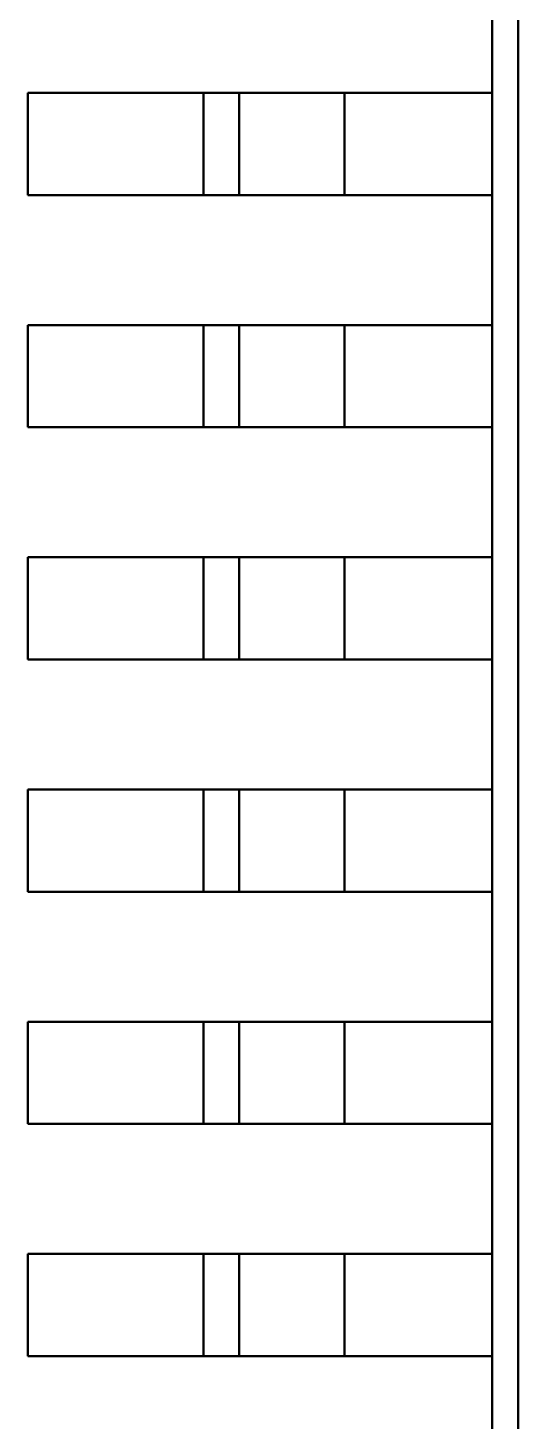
# Model space of a CAD drawing. Header units: millimetres. Extents: x 0 to 866, y 0 to 297.
# Drawn here: x 116.5 to 118.61, y 195.34 to 201.34 of the extents above; entities that cross this region are included whole.
import ezdxf

# ---------------------------------------------------------------- set-up
doc = ezdxf.new("R2010")
doc.units = ezdxf.units.MM
doc.layers.add('OSN50', color=3, linetype='Continuous', lineweight=50)

msp = doc.modelspace()

# ---------------------------------------------------------------- linework, layer by layer
at = {"layer": 'OSN50', "color": 3}
for p, q in [((118.4965, 210.8943), (118.4965, 191.7883)), ((118.4965, 210.8943), (118.4965, 191.7883)), ((118.6085, 210.7823), (118.6085, 191.8983)), ((118.6085, 210.7823), (118.6085, 191.8983)), ((118.4965, 201.6243), (118.4965, 201.0643)), ((118.4965, 201.6243), (118.4965, 201.0643)), ((117.2525, 201.0643), (116.4965, 201.0643)), ((116.4965, 201.0643), (116.4965, 200.6243)), ((116.4965, 201.0643), (116.4965, 200.6243)), ((116.4965, 201.0643), (117.2525, 201.0643)), ((117.2525, 201.0643), (116.4965, 201.0643)), ((116.4965, 201.0643), (116.4965, 200.6243)), ((116.4965, 201.0643), (116.4965, 200.6243)), ((116.4965, 201.0643), (117.2525, 201.0643)), ((117.2865, 201.0643), (117.2525, 201.0643)), ((117.2525, 201.0643), (117.2865, 201.0643)), ((117.2525, 201.0643), (117.2525, 200.6243)), ((117.2865, 201.0643), (117.2525, 201.0643)), ((117.2525, 201.0643), (117.2865, 201.0643)), ((117.2525, 201.0643), (117.2525, 200.6243)), ((117.4025, 201.0643), (117.2865, 201.0643)), ((117.3205, 201.0643), (117.2865, 201.0643)), ((117.4025, 201.0643), (117.2865, 201.0643)), ((117.3205, 201.0643), (117.2865, 201.0643)), ((117.3485, 201.0643), (117.3205, 201.0643)), ((117.3485, 201.0643), (117.3205, 201.0643)), ((117.3725, 201.0643), (117.3485, 201.0643)), ((117.3725, 201.0643), (117.3485, 201.0643)), ((117.3905, 201.0643), (117.3725, 201.0643)), ((117.3905, 201.0643), (117.3725, 201.0643)), ((117.4025, 201.0643), (117.3905, 201.0643)), ((117.4025, 201.0643), (117.3905, 201.0643)), ((117.4065, 201.0643), (117.4025, 201.0643)), ((117.4025, 201.0643), (117.4065, 201.0643)), ((117.4065, 201.0643), (117.4025, 201.0643)), ((117.4025, 201.0643), (117.4065, 201.0643)), ((117.4525, 201.0643), (117.4065, 201.0643)), ((117.4065, 201.0643), (117.4065, 200.6243)), ((117.4185, 201.0643), (117.4065, 201.0643)), ((117.4525, 201.0643), (117.4065, 201.0643)), ((117.4065, 201.0643), (117.4065, 200.6243)), ((117.4185, 201.0643), (117.4065, 201.0643)), ((117.4525, 201.0643), (117.4185, 201.0643)), ((117.4525, 201.0643), (117.4185, 201.0643)), ((117.5065, 201.0643), (117.4525, 201.0643)), ((117.4525, 201.0643), (117.5065, 201.0643)), ((117.5065, 201.0643), (117.4525, 201.0643)), ((117.4525, 201.0643), (117.5065, 201.0643)), ((117.6645, 201.0643), (117.5065, 201.0643)), ((117.5785, 201.0643), (117.5065, 201.0643)), ((117.6645, 201.0643), (117.5065, 201.0643)), ((117.5785, 201.0643), (117.5065, 201.0643)), ((117.6645, 201.0643), (117.5785, 201.0643)), ((117.6645, 201.0643), (117.5785, 201.0643)), ((117.7605, 201.0643), (117.6645, 201.0643)), ((117.6645, 201.0643), (117.7605, 201.0643)), ((117.7605, 201.0643), (117.6645, 201.0643)), ((117.6645, 201.0643), (117.7605, 201.0643)), ((117.8605, 201.0643), (117.7605, 201.0643)), ((117.8605, 201.0643), (117.7605, 201.0643)), ((117.8605, 201.0643), (117.7605, 201.0643)), ((117.8605, 201.0643), (117.7605, 201.0643)), ((118.4965, 201.0643), (117.8605, 201.0643)), ((117.8605, 201.0643), (118.4965, 201.0643)), ((117.8605, 201.0643), (117.8605, 200.6243)), ((118.4965, 201.0643), (117.8605, 201.0643)), ((117.8605, 201.0643), (118.4965, 201.0643)), ((117.8605, 201.0643), (117.8605, 200.6243)), ((118.4965, 201.0643), (118.4965, 200.6243)), ((118.4965, 201.0643), (118.4965, 200.6243)), ((116.4965, 200.6243), (117.2525, 200.6243)), ((116.4965, 200.6243), (117.2525, 200.6243)), ((116.4965, 200.6243), (117.2525, 200.6243)), ((116.4965, 200.6243), (117.2525, 200.6243)), ((117.2525, 200.6243), (117.3485, 200.6243)), ((117.2865, 200.6243), (117.2525, 200.6243)), ((117.2525, 200.6243), (117.3485, 200.6243)), ((117.2865, 200.6243), (117.2525, 200.6243)), ((117.3205, 200.6243), (117.2865, 200.6243)), ((117.3205, 200.6243), (117.2865, 200.6243)), ((117.3485, 200.6243), (117.3205, 200.6243)), ((117.3485, 200.6243), (117.3205, 200.6243)), ((117.3485, 200.6243), (117.3725, 200.6243)), ((117.3485, 200.6243), (117.3725, 200.6243)), ((117.3485, 200.6243), (117.3725, 200.6243)), ((117.3485, 200.6243), (117.3725, 200.6243)), ((117.3725, 200.6243), (117.4065, 200.6243)), ((117.3905, 200.6243), (117.3725, 200.6243)), ((117.3725, 200.6243), (117.4065, 200.6243)), ((117.3905, 200.6243), (117.3725, 200.6243)), ((117.4025, 200.6243), (117.3905, 200.6243)), ((117.4025, 200.6243), (117.3905, 200.6243)), ((117.4065, 200.6243), (117.4025, 200.6243)), ((117.4065, 200.6243), (117.4025, 200.6243)), ((117.4065, 200.6243), (117.5065, 200.6243)), ((117.4185, 200.6243), (117.4065, 200.6243)), ((117.4065, 200.6243), (117.5065, 200.6243)), ((117.4185, 200.6243), (117.4065, 200.6243)), ((117.4525, 200.6243), (117.4185, 200.6243)), ((117.4525, 200.6243), (117.4185, 200.6243)), ((117.5065, 200.6243), (117.4525, 200.6243)), ((117.5065, 200.6243), (117.4525, 200.6243)), ((117.5065, 200.6243), (117.5785, 200.6243)), ((117.5065, 200.6243), (117.5785, 200.6243)), ((117.5065, 200.6243), (117.5785, 200.6243)), ((117.5065, 200.6243), (117.5785, 200.6243)), ((117.5785, 200.6243), (117.7605, 200.6243)), ((117.6645, 200.6243), (117.5785, 200.6243)), ((117.5785, 200.6243), (117.7605, 200.6243)), ((117.6645, 200.6243), (117.5785, 200.6243)), ((117.7605, 200.6243), (117.6645, 200.6243)), ((117.7605, 200.6243), (117.6645, 200.6243)), ((117.7605, 200.6243), (117.8605, 200.6243)), ((117.7605, 200.6243), (117.8605, 200.6243)), ((117.7605, 200.6243), (117.8605, 200.6243)), ((117.7605, 200.6243), (117.8605, 200.6243)), ((117.8605, 200.6243), (118.4965, 200.6243)), ((117.8605, 200.6243), (118.4965, 200.6243)), ((117.8605, 200.6243), (118.4965, 200.6243)), ((117.8605, 200.6243), (118.4965, 200.6243)), ((118.4965, 200.6243), (118.4965, 200.0643)), ((118.4965, 200.6243), (118.4965, 200.0643)), ((117.2525, 200.0643), (116.4965, 200.0643)), ((116.4965, 200.0643), (116.4965, 199.6243)), ((116.4965, 200.0643), (116.4965, 199.6243)), ((116.4965, 200.0643), (117.2525, 200.0643)), ((117.2525, 200.0643), (116.4965, 200.0643)), ((116.4965, 200.0643), (116.4965, 199.6243)), ((116.4965, 200.0643), (116.4965, 199.6243)), ((116.4965, 200.0643), (117.2525, 200.0643)), ((117.4065, 200.0643), (117.2525, 200.0643)), ((117.2865, 200.0643), (117.2525, 200.0643)), ((117.2525, 200.0643), (117.2525, 199.6243)), ((117.4065, 200.0643), (117.2525, 200.0643)), ((117.2865, 200.0643), (117.2525, 200.0643)), ((117.2525, 200.0643), (117.2525, 199.6243)), ((117.3205, 200.0643), (117.2865, 200.0643)), ((117.3205, 200.0643), (117.2865, 200.0643)), ((117.3485, 200.0643), (117.3205, 200.0643)), ((117.3485, 200.0643), (117.3205, 200.0643)), ((117.3725, 200.0643), (117.3485, 200.0643)), ((117.3725, 200.0643), (117.3485, 200.0643)), ((117.3905, 200.0643), (117.3725, 200.0643)), ((117.3905, 200.0643), (117.3725, 200.0643)), ((117.4025, 200.0643), (117.3905, 200.0643)), ((117.4025, 200.0643), (117.3905, 200.0643)), ((117.4065, 200.0643), (117.4025, 200.0643)), ((117.4065, 200.0643), (117.4025, 200.0643)), ((117.4185, 200.0643), (117.4065, 200.0643)), ((117.4065, 200.0643), (117.4065, 199.6243)), ((117.4065, 200.0643), (117.4185, 200.0643)), ((117.4185, 200.0643), (117.4065, 200.0643)), ((117.4065, 200.0643), (117.4065, 199.6243)), ((117.4065, 200.0643), (117.4185, 200.0643)), ((117.6645, 200.0643), (117.4185, 200.0643)), ((117.4525, 200.0643), (117.4185, 200.0643)), ((117.6645, 200.0643), (117.4185, 200.0643)), ((117.4525, 200.0643), (117.4185, 200.0643)), ((117.5065, 200.0643), (117.4525, 200.0643)), ((117.5065, 200.0643), (117.4525, 200.0643)), ((117.5785, 200.0643), (117.5065, 200.0643)), ((117.5785, 200.0643), (117.5065, 200.0643)), ((117.6645, 200.0643), (117.5785, 200.0643)), ((117.6645, 200.0643), (117.5785, 200.0643)), ((117.7605, 200.0643), (117.6645, 200.0643)), ((117.6645, 200.0643), (117.7605, 200.0643)), ((117.7605, 200.0643), (117.6645, 200.0643)), ((117.6645, 200.0643), (117.7605, 200.0643)), ((117.8605, 200.0643), (117.7605, 200.0643)), ((117.8605, 200.0643), (117.7605, 200.0643)), ((117.8605, 200.0643), (117.7605, 200.0643)), ((117.8605, 200.0643), (117.7605, 200.0643)), ((118.4965, 200.0643), (117.8605, 200.0643)), ((117.8605, 200.0643), (118.4965, 200.0643)), ((117.8605, 200.0643), (117.8605, 199.6243)), ((118.4965, 200.0643), (117.8605, 200.0643)), ((117.8605, 200.0643), (118.4965, 200.0643)), ((117.8605, 200.0643), (117.8605, 199.6243)), ((118.4965, 200.0643), (118.4965, 199.6243)), ((118.4965, 200.0643), (118.4965, 199.6243)), ((116.4965, 199.6243), (117.2525, 199.6243)), ((116.4965, 199.6243), (117.2525, 199.6243)), ((116.4965, 199.6243), (117.2525, 199.6243)), ((116.4965, 199.6243), (117.2525, 199.6243)), ((117.2525, 199.6243), (117.4065, 199.6243)), ((117.2865, 199.6243), (117.2525, 199.6243)), ((117.2525, 199.6243), (117.4065, 199.6243)), ((117.2865, 199.6243), (117.2525, 199.6243)), ((117.3205, 199.6243), (117.2865, 199.6243)), ((117.3205, 199.6243), (117.2865, 199.6243)), ((117.3485, 199.6243), (117.3205, 199.6243)), ((117.3485, 199.6243), (117.3205, 199.6243)), ((117.3725, 199.6243), (117.3485, 199.6243)), ((117.3725, 199.6243), (117.3485, 199.6243)), ((117.3905, 199.6243), (117.3725, 199.6243)), ((117.3905, 199.6243), (117.3725, 199.6243)), ((117.4025, 199.6243), (117.3905, 199.6243)), ((117.4025, 199.6243), (117.3905, 199.6243)), ((117.4065, 199.6243), (117.4025, 199.6243)), ((117.4065, 199.6243), (117.4025, 199.6243)), ((117.4065, 199.6243), (117.5065, 199.6243)), ((117.4185, 199.6243), (117.4065, 199.6243)), ((117.4065, 199.6243), (117.5065, 199.6243)), ((117.4185, 199.6243), (117.4065, 199.6243)), ((117.4525, 199.6243), (117.4185, 199.6243)), ((117.4525, 199.6243), (117.4185, 199.6243)), ((117.5065, 199.6243), (117.4525, 199.6243)), ((117.5065, 199.6243), (117.4525, 199.6243)), ((117.5065, 199.6243), (117.5785, 199.6243)), ((117.5065, 199.6243), (117.5785, 199.6243)), ((117.5065, 199.6243), (117.5785, 199.6243)), ((117.5065, 199.6243), (117.5785, 199.6243)), ((117.5785, 199.6243), (117.7605, 199.6243)), ((117.6645, 199.6243), (117.5785, 199.6243)), ((117.5785, 199.6243), (117.7605, 199.6243)), ((117.6645, 199.6243), (117.5785, 199.6243)), ((117.7605, 199.6243), (117.6645, 199.6243)), ((117.7605, 199.6243), (117.6645, 199.6243)), ((117.7605, 199.6243), (117.8605, 199.6243)), ((117.7605, 199.6243), (117.8605, 199.6243)), ((117.7605, 199.6243), (117.8605, 199.6243)), ((117.7605, 199.6243), (117.8605, 199.6243)), ((117.8605, 199.6243), (118.4965, 199.6243)), ((117.8605, 199.6243), (118.4965, 199.6243)), ((117.8605, 199.6243), (118.4965, 199.6243)), ((117.8605, 199.6243), (118.4965, 199.6243)), ((118.4965, 199.6243), (118.4965, 199.0643)), ((118.4965, 199.6243), (118.4965, 199.0643)), ((117.2525, 199.0643), (116.4965, 199.0643)), ((116.4965, 199.0643), (116.4965, 198.6243)), ((116.4965, 199.0643), (116.4965, 198.6243)), ((117.2525, 199.0643), (116.4965, 199.0643)), ((117.2525, 199.0643), (116.4965, 199.0643)), ((116.4965, 199.0643), (116.4965, 198.6243)), ((116.4965, 199.0643), (116.4965, 198.6243)), ((117.2525, 199.0643), (116.4965, 199.0643)), ((117.2865, 199.0643), (117.2525, 199.0643)), ((117.2525, 199.0643), (117.2865, 199.0643)), ((117.2525, 199.0643), (117.2525, 198.6243)), ((117.2865, 199.0643), (117.2525, 199.0643)), ((117.2525, 199.0643), (117.2865, 199.0643)), ((117.2525, 199.0643), (117.2525, 198.6243)), ((117.3725, 199.0643), (117.2865, 199.0643)), ((117.3205, 199.0643), (117.2865, 199.0643)), ((117.3725, 199.0643), (117.2865, 199.0643)), ((117.3205, 199.0643), (117.2865, 199.0643)), ((117.3485, 199.0643), (117.3205, 199.0643)), ((117.3485, 199.0643), (117.3205, 199.0643)), ((117.3725, 199.0643), (117.3485, 199.0643)), ((117.3725, 199.0643), (117.3485, 199.0643)), ((117.3905, 199.0643), (117.3725, 199.0643)), ((117.3725, 199.0643), (117.3905, 199.0643)), ((117.3905, 199.0643), (117.3725, 199.0643)), ((117.3725, 199.0643), (117.3905, 199.0643)), ((117.4065, 199.0643), (117.3905, 199.0643)), ((117.4025, 199.0643), (117.3905, 199.0643)), ((117.4065, 199.0643), (117.3905, 199.0643)), ((117.4025, 199.0643), (117.3905, 199.0643)), ((117.4065, 199.0643), (117.4025, 199.0643)), ((117.4065, 199.0643), (117.4025, 199.0643)), ((117.4185, 199.0643), (117.4065, 199.0643)), ((117.4065, 199.0643), (117.4065, 198.6243)), ((117.4065, 199.0643), (117.4185, 199.0643)), ((117.4185, 199.0643), (117.4065, 199.0643)), ((117.4065, 199.0643), (117.4065, 198.6243)), ((117.4065, 199.0643), (117.4185, 199.0643)), ((117.6645, 199.0643), (117.4185, 199.0643)), ((117.4525, 199.0643), (117.4185, 199.0643)), ((117.6645, 199.0643), (117.4185, 199.0643)), ((117.4525, 199.0643), (117.4185, 199.0643)), ((117.5065, 199.0643), (117.4525, 199.0643)), ((117.5065, 199.0643), (117.4525, 199.0643)), ((117.5785, 199.0643), (117.5065, 199.0643)), ((117.5785, 199.0643), (117.5065, 199.0643)), ((117.6645, 199.0643), (117.5785, 199.0643)), ((117.6645, 199.0643), (117.5785, 199.0643)), ((117.7605, 199.0643), (117.6645, 199.0643)), ((117.6645, 199.0643), (117.7605, 199.0643)), ((117.7605, 199.0643), (117.6645, 199.0643)), ((117.6645, 199.0643), (117.7605, 199.0643)), ((117.8605, 199.0643), (117.7605, 199.0643)), ((117.8605, 199.0643), (117.7605, 199.0643)), ((117.8605, 199.0643), (117.7605, 199.0643)), ((117.8605, 199.0643), (117.7605, 199.0643)), ((118.4965, 199.0643), (117.8605, 199.0643)), ((117.8605, 199.0643), (118.4965, 199.0643)), ((117.8605, 199.0643), (117.8605, 198.6243)), ((118.4965, 199.0643), (117.8605, 199.0643)), ((117.8605, 199.0643), (118.4965, 199.0643)), ((117.8605, 199.0643), (117.8605, 198.6243)), ((118.4965, 199.0643), (118.4965, 198.6243)), ((118.4965, 199.0643), (118.4965, 198.6243)), ((116.4965, 198.6243), (117.2525, 198.6243)), ((116.4965, 198.6243), (117.2525, 198.6243)), ((116.4965, 198.6243), (117.2525, 198.6243)), ((116.4965, 198.6243), (117.2525, 198.6243)), ((117.2525, 198.6243), (117.2865, 198.6243)), ((117.2525, 198.6243), (117.2865, 198.6243)), ((117.2525, 198.6243), (117.2865, 198.6243)), ((117.2525, 198.6243), (117.2865, 198.6243)), ((117.2865, 198.6243), (117.4065, 198.6243)), ((117.3205, 198.6243), (117.2865, 198.6243)), ((117.2865, 198.6243), (117.4065, 198.6243)), ((117.3205, 198.6243), (117.2865, 198.6243)), ((117.3485, 198.6243), (117.3205, 198.6243)), ((117.3485, 198.6243), (117.3205, 198.6243)), ((117.3725, 198.6243), (117.3485, 198.6243)), ((117.3725, 198.6243), (117.3485, 198.6243)), ((117.3905, 198.6243), (117.3725, 198.6243)), ((117.3905, 198.6243), (117.3725, 198.6243)), ((117.4025, 198.6243), (117.3905, 198.6243)), ((117.4025, 198.6243), (117.3905, 198.6243)), ((117.4065, 198.6243), (117.4025, 198.6243)), ((117.4065, 198.6243), (117.4025, 198.6243)), ((117.4065, 198.6243), (117.4185, 198.6243)), ((117.4065, 198.6243), (117.4185, 198.6243)), ((117.4065, 198.6243), (117.4185, 198.6243)), ((117.4065, 198.6243), (117.4185, 198.6243)), ((117.4185, 198.6243), (117.5065, 198.6243)), ((117.4525, 198.6243), (117.4185, 198.6243)), ((117.4185, 198.6243), (117.5065, 198.6243)), ((117.4525, 198.6243), (117.4185, 198.6243)), ((117.5065, 198.6243), (117.4525, 198.6243)), ((117.5065, 198.6243), (117.4525, 198.6243)), ((117.5065, 198.6243), (117.5785, 198.6243)), ((117.5065, 198.6243), (117.5785, 198.6243)), ((117.5065, 198.6243), (117.5785, 198.6243)), ((117.5065, 198.6243), (117.5785, 198.6243)), ((117.5785, 198.6243), (117.7605, 198.6243)), ((117.6645, 198.6243), (117.5785, 198.6243)), ((117.5785, 198.6243), (117.7605, 198.6243)), ((117.6645, 198.6243), (117.5785, 198.6243)), ((117.7605, 198.6243), (117.6645, 198.6243)), ((117.7605, 198.6243), (117.6645, 198.6243)), ((117.7605, 198.6243), (117.8605, 198.6243)), ((117.7605, 198.6243), (117.8605, 198.6243)), ((117.7605, 198.6243), (117.8605, 198.6243)), ((117.7605, 198.6243), (117.8605, 198.6243)), ((117.8605, 198.6243), (118.4965, 198.6243)), ((118.4965, 198.6243), (117.8605, 198.6243)), ((117.8605, 198.6243), (118.4965, 198.6243)), ((118.4965, 198.6243), (117.8605, 198.6243)), ((118.4965, 198.6243), (118.4965, 198.0643)), ((118.4965, 198.6243), (118.4965, 198.0643)), ((117.2525, 198.0643), (116.4965, 198.0643)), ((116.4965, 198.0643), (116.4965, 197.6243)), ((116.4965, 198.0643), (116.4965, 197.6243)), ((117.2525, 198.0643), (116.4965, 198.0643)), ((117.2525, 198.0643), (116.4965, 198.0643)), ((116.4965, 198.0643), (116.4965, 197.6243)), ((116.4965, 198.0643), (116.4965, 197.6243)), ((117.2525, 198.0643), (116.4965, 198.0643)), ((117.2865, 198.0643), (117.2525, 198.0643)), ((117.2525, 198.0643), (117.2865, 198.0643)), ((117.2525, 198.0643), (117.2525, 197.6243)), ((117.2865, 198.0643), (117.2525, 198.0643)), ((117.2525, 198.0643), (117.2865, 198.0643)), ((117.2525, 198.0643), (117.2525, 197.6243)), ((117.3725, 198.0643), (117.2865, 198.0643)), ((117.3205, 198.0643), (117.2865, 198.0643)), ((117.3725, 198.0643), (117.2865, 198.0643)), ((117.3205, 198.0643), (117.2865, 198.0643)), ((117.3485, 198.0643), (117.3205, 198.0643)), ((117.3485, 198.0643), (117.3205, 198.0643)), ((117.3725, 198.0643), (117.3485, 198.0643)), ((117.3725, 198.0643), (117.3485, 198.0643)), ((117.3905, 198.0643), (117.3725, 198.0643)), ((117.3725, 198.0643), (117.3905, 198.0643)), ((117.3905, 198.0643), (117.3725, 198.0643)), ((117.3725, 198.0643), (117.3905, 198.0643)), ((117.4065, 198.0643), (117.3905, 198.0643)), ((117.4025, 198.0643), (117.3905, 198.0643)), ((117.4065, 198.0643), (117.3905, 198.0643)), ((117.4025, 198.0643), (117.3905, 198.0643)), ((117.4065, 198.0643), (117.4025, 198.0643)), ((117.4065, 198.0643), (117.4025, 198.0643)), ((117.4185, 198.0643), (117.4065, 198.0643)), ((117.4065, 198.0643), (117.4065, 197.6243)), ((117.4065, 198.0643), (117.4185, 198.0643)), ((117.4185, 198.0643), (117.4065, 198.0643)), ((117.4065, 198.0643), (117.4065, 197.6243)), ((117.4065, 198.0643), (117.4185, 198.0643)), ((117.6645, 198.0643), (117.4185, 198.0643)), ((117.4525, 198.0643), (117.4185, 198.0643)), ((117.6645, 198.0643), (117.4185, 198.0643)), ((117.4525, 198.0643), (117.4185, 198.0643)), ((117.5065, 198.0643), (117.4525, 198.0643)), ((117.5065, 198.0643), (117.4525, 198.0643)), ((117.5785, 198.0643), (117.5065, 198.0643)), ((117.5785, 198.0643), (117.5065, 198.0643)), ((117.6645, 198.0643), (117.5785, 198.0643)), ((117.6645, 198.0643), (117.5785, 198.0643)), ((117.7605, 198.0643), (117.6645, 198.0643)), ((117.6645, 198.0643), (117.7605, 198.0643)), ((117.7605, 198.0643), (117.6645, 198.0643)), ((117.6645, 198.0643), (117.7605, 198.0643)), ((117.8605, 198.0643), (117.7605, 198.0643)), ((117.8605, 198.0643), (117.7605, 198.0643)), ((117.8605, 198.0643), (117.7605, 198.0643)), ((117.8605, 198.0643), (117.7605, 198.0643)), ((118.4965, 198.0643), (117.8605, 198.0643)), ((117.8605, 198.0643), (118.4965, 198.0643)), ((117.8605, 198.0643), (117.8605, 197.6243)), ((118.4965, 198.0643), (117.8605, 198.0643)), ((117.8605, 198.0643), (118.4965, 198.0643)), ((117.8605, 198.0643), (117.8605, 197.6243)), ((118.4965, 198.0643), (118.4965, 197.6243)), ((118.4965, 198.0643), (118.4965, 197.6243)), ((116.4965, 197.6243), (117.2525, 197.6243)), ((116.4965, 197.6243), (117.2525, 197.6243)), ((116.4965, 197.6243), (117.2525, 197.6243)), ((116.4965, 197.6243), (117.2525, 197.6243)), ((117.2525, 197.6243), (117.2865, 197.6243)), ((117.2525, 197.6243), (117.2865, 197.6243)), ((117.2525, 197.6243), (117.2865, 197.6243)), ((117.2525, 197.6243), (117.2865, 197.6243)), ((117.2865, 197.6243), (117.4065, 197.6243)), ((117.3205, 197.6243), (117.2865, 197.6243)), ((117.2865, 197.6243), (117.4065, 197.6243)), ((117.3205, 197.6243), (117.2865, 197.6243)), ((117.3485, 197.6243), (117.3205, 197.6243)), ((117.3485, 197.6243), (117.3205, 197.6243)), ((117.3725, 197.6243), (117.3485, 197.6243)), ((117.3725, 197.6243), (117.3485, 197.6243)), ((117.3905, 197.6243), (117.3725, 197.6243)), ((117.3905, 197.6243), (117.3725, 197.6243)), ((117.4025, 197.6243), (117.3905, 197.6243)), ((117.4025, 197.6243), (117.3905, 197.6243)), ((117.4065, 197.6243), (117.4025, 197.6243)), ((117.4065, 197.6243), (117.4025, 197.6243)), ((117.4065, 197.6243), (117.4185, 197.6243)), ((117.4065, 197.6243), (117.4185, 197.6243)), ((117.4065, 197.6243), (117.4185, 197.6243)), ((117.4065, 197.6243), (117.4185, 197.6243)), ((117.4185, 197.6243), (117.5065, 197.6243)), ((117.4525, 197.6243), (117.4185, 197.6243)), ((117.4185, 197.6243), (117.5065, 197.6243)), ((117.4525, 197.6243), (117.4185, 197.6243)), ((117.5065, 197.6243), (117.4525, 197.6243)), ((117.5065, 197.6243), (117.4525, 197.6243)), ((117.5065, 197.6243), (117.5785, 197.6243)), ((117.5065, 197.6243), (117.5785, 197.6243)), ((117.5065, 197.6243), (117.5785, 197.6243)), ((117.5065, 197.6243), (117.5785, 197.6243)), ((117.5785, 197.6243), (117.7605, 197.6243)), ((117.6645, 197.6243), (117.5785, 197.6243)), ((117.5785, 197.6243), (117.7605, 197.6243)), ((117.6645, 197.6243), (117.5785, 197.6243)), ((117.7605, 197.6243), (117.6645, 197.6243)), ((117.7605, 197.6243), (117.6645, 197.6243)), ((117.7605, 197.6243), (117.8605, 197.6243)), ((117.7605, 197.6243), (117.8605, 197.6243)), ((117.7605, 197.6243), (117.8605, 197.6243)), ((117.7605, 197.6243), (117.8605, 197.6243)), ((117.8605, 197.6243), (118.4965, 197.6243)), ((118.4965, 197.6243), (117.8605, 197.6243)), ((117.8605, 197.6243), (118.4965, 197.6243)), ((118.4965, 197.6243), (117.8605, 197.6243)), ((118.4965, 197.6243), (118.4965, 197.0643)), ((118.4965, 197.6243), (118.4965, 197.0643)), ((117.2525, 197.0643), (116.4965, 197.0643)), ((116.4965, 197.0643), (116.4965, 196.6243)), ((116.4965, 197.0643), (116.4965, 196.6243)), ((117.2525, 197.0643), (116.4965, 197.0643)), ((117.2525, 197.0643), (116.4965, 197.0643)), ((116.4965, 197.0643), (116.4965, 196.6243)), ((116.4965, 197.0643), (116.4965, 196.6243)), ((117.2525, 197.0643), (116.4965, 197.0643)), ((117.2865, 197.0643), (117.2525, 197.0643)), ((117.2525, 197.0643), (117.2865, 197.0643)), ((117.2525, 197.0643), (117.2525, 196.6243)), ((117.2865, 197.0643), (117.2525, 197.0643)), ((117.2525, 197.0643), (117.2865, 197.0643)), ((117.2525, 197.0643), (117.2525, 196.6243)), ((117.4065, 197.0643), (117.2865, 197.0643)), ((117.3205, 197.0643), (117.2865, 197.0643)), ((117.4065, 197.0643), (117.2865, 197.0643)), ((117.3205, 197.0643), (117.2865, 197.0643)), ((117.3485, 197.0643), (117.3205, 197.0643)), ((117.3485, 197.0643), (117.3205, 197.0643)), ((117.3725, 197.0643), (117.3485, 197.0643)), ((117.3725, 197.0643), (117.3485, 197.0643)), ((117.3905, 197.0643), (117.3725, 197.0643)), ((117.3905, 197.0643), (117.3725, 197.0643)), ((117.4025, 197.0643), (117.3905, 197.0643)), ((117.4025, 197.0643), (117.3905, 197.0643)), ((117.4065, 197.0643), (117.4025, 197.0643)), ((117.4065, 197.0643), (117.4025, 197.0643)), ((117.4185, 197.0643), (117.4065, 197.0643)), ((117.4065, 197.0643), (117.4065, 196.6243)), ((117.4065, 197.0643), (117.4185, 197.0643)), ((117.4185, 197.0643), (117.4065, 197.0643)), ((117.4065, 197.0643), (117.4065, 196.6243)), ((117.4065, 197.0643), (117.4185, 197.0643)), ((117.6645, 197.0643), (117.4185, 197.0643)), ((117.4525, 197.0643), (117.4185, 197.0643)), ((117.6645, 197.0643), (117.4185, 197.0643)), ((117.4525, 197.0643), (117.4185, 197.0643)), ((117.5065, 197.0643), (117.4525, 197.0643)), ((117.5065, 197.0643), (117.4525, 197.0643)), ((117.5785, 197.0643), (117.5065, 197.0643)), ((117.5785, 197.0643), (117.5065, 197.0643)), ((117.6645, 197.0643), (117.5785, 197.0643)), ((117.6645, 197.0643), (117.5785, 197.0643)), ((117.7605, 197.0643), (117.6645, 197.0643)), ((117.6645, 197.0643), (117.7605, 197.0643)), ((117.7605, 197.0643), (117.6645, 197.0643)), ((117.6645, 197.0643), (117.7605, 197.0643)), ((117.8605, 197.0643), (117.7605, 197.0643)), ((117.8605, 197.0643), (117.7605, 197.0643)), ((117.8605, 197.0643), (117.7605, 197.0643)), ((117.8605, 197.0643), (117.7605, 197.0643)), ((118.4965, 197.0643), (117.8605, 197.0643)), ((117.8605, 197.0643), (118.4965, 197.0643)), ((117.8605, 197.0643), (117.8605, 196.6243)), ((118.4965, 197.0643), (117.8605, 197.0643)), ((117.8605, 197.0643), (118.4965, 197.0643)), ((117.8605, 197.0643), (117.8605, 196.6243)), ((118.4965, 197.0643), (118.4965, 196.6243)), ((118.4965, 197.0643), (118.4965, 196.6243)), ((116.4965, 196.6243), (117.2525, 196.6243)), ((117.2525, 196.6243), (116.4965, 196.6243)), ((116.4965, 196.6243), (117.2525, 196.6243)), ((117.2525, 196.6243), (116.4965, 196.6243)), ((117.2525, 196.6243), (117.2865, 196.6243)), ((117.2525, 196.6243), (117.2865, 196.6243)), ((117.2525, 196.6243), (117.2865, 196.6243)), ((117.2525, 196.6243), (117.2865, 196.6243)), ((117.2865, 196.6243), (117.4065, 196.6243)), ((117.3205, 196.6243), (117.2865, 196.6243)), ((117.2865, 196.6243), (117.4065, 196.6243)), ((117.3205, 196.6243), (117.2865, 196.6243)), ((117.3485, 196.6243), (117.3205, 196.6243)), ((117.3485, 196.6243), (117.3205, 196.6243)), ((117.3725, 196.6243), (117.3485, 196.6243)), ((117.3725, 196.6243), (117.3485, 196.6243)), ((117.3905, 196.6243), (117.3725, 196.6243)), ((117.3905, 196.6243), (117.3725, 196.6243)), ((117.4025, 196.6243), (117.3905, 196.6243)), ((117.4025, 196.6243), (117.3905, 196.6243)), ((117.4065, 196.6243), (117.4025, 196.6243)), ((117.4065, 196.6243), (117.4025, 196.6243)), ((117.4065, 196.6243), (117.4185, 196.6243)), ((117.4065, 196.6243), (117.4185, 196.6243)), ((117.4065, 196.6243), (117.4185, 196.6243)), ((117.4065, 196.6243), (117.4185, 196.6243)), ((117.4185, 196.6243), (117.5065, 196.6243)), ((117.4525, 196.6243), (117.4185, 196.6243)), ((117.4185, 196.6243), (117.5065, 196.6243)), ((117.4525, 196.6243), (117.4185, 196.6243)), ((117.5065, 196.6243), (117.4525, 196.6243)), ((117.5065, 196.6243), (117.4525, 196.6243)), ((117.5065, 196.6243), (117.5785, 196.6243)), ((117.5065, 196.6243), (117.5785, 196.6243)), ((117.5065, 196.6243), (117.5785, 196.6243)), ((117.5065, 196.6243), (117.5785, 196.6243)), ((117.5785, 196.6243), (117.7605, 196.6243)), ((117.6645, 196.6243), (117.5785, 196.6243)), ((117.5785, 196.6243), (117.7605, 196.6243)), ((117.6645, 196.6243), (117.5785, 196.6243)), ((117.7605, 196.6243), (117.6645, 196.6243)), ((117.7605, 196.6243), (117.6645, 196.6243)), ((117.7605, 196.6243), (117.8605, 196.6243)), ((117.7605, 196.6243), (117.8605, 196.6243)), ((117.7605, 196.6243), (117.8605, 196.6243)), ((117.7605, 196.6243), (117.8605, 196.6243)), ((117.8605, 196.6243), (118.4965, 196.6243)), ((118.4965, 196.6243), (117.8605, 196.6243)), ((117.8605, 196.6243), (118.4965, 196.6243)), ((118.4965, 196.6243), (117.8605, 196.6243)), ((118.4965, 196.6243), (118.4965, 196.0643)), ((118.4965, 196.6243), (118.4965, 196.0643)), ((117.2525, 196.0643), (116.4965, 196.0643)), ((116.4965, 196.0643), (116.4965, 195.6243)), ((116.4965, 196.0643), (116.4965, 195.6243)), ((117.2525, 196.0643), (116.4965, 196.0643)), ((117.2525, 196.0643), (116.4965, 196.0643)), ((116.4965, 196.0643), (116.4965, 195.6243)), ((116.4965, 196.0643), (116.4965, 195.6243)), ((117.2525, 196.0643), (116.4965, 196.0643)), ((117.2865, 196.0643), (117.2525, 196.0643)), ((117.2525, 196.0643), (117.2865, 196.0643)), ((117.2525, 196.0643), (117.2525, 195.6243)), ((117.2865, 196.0643), (117.2525, 196.0643)), ((117.2525, 196.0643), (117.2865, 196.0643)), ((117.2525, 196.0643), (117.2525, 195.6243)), ((117.4065, 196.0643), (117.2865, 196.0643)), ((117.3205, 196.0643), (117.2865, 196.0643)), ((117.4065, 196.0643), (117.2865, 196.0643)), ((117.3205, 196.0643), (117.2865, 196.0643)), ((117.3485, 196.0643), (117.3205, 196.0643)), ((117.3485, 196.0643), (117.3205, 196.0643)), ((117.3725, 196.0643), (117.3485, 196.0643)), ((117.3725, 196.0643), (117.3485, 196.0643)), ((117.3905, 196.0643), (117.3725, 196.0643)), ((117.3905, 196.0643), (117.3725, 196.0643)), ((117.4025, 196.0643), (117.3905, 196.0643)), ((117.4025, 196.0643), (117.3905, 196.0643)), ((117.4065, 196.0643), (117.4025, 196.0643)), ((117.4065, 196.0643), (117.4025, 196.0643)), ((117.4185, 196.0643), (117.4065, 196.0643)), ((117.4065, 196.0643), (117.4065, 195.6243)), ((117.4065, 196.0643), (117.4185, 196.0643)), ((117.4185, 196.0643), (117.4065, 196.0643)), ((117.4065, 196.0643), (117.4065, 195.6243)), ((117.4065, 196.0643), (117.4185, 196.0643)), ((117.4525, 196.0643), (117.4185, 196.0643)), ((117.4525, 196.0643), (117.4185, 196.0643)), ((117.4525, 196.0643), (117.4185, 196.0643)), ((117.4525, 196.0643), (117.4185, 196.0643)), ((117.5065, 196.0643), (117.4525, 196.0643)), ((117.4525, 196.0643), (117.5065, 196.0643)), ((117.5065, 196.0643), (117.4525, 196.0643)), ((117.4525, 196.0643), (117.5065, 196.0643)), ((117.6645, 196.0643), (117.5065, 196.0643)), ((117.5785, 196.0643), (117.5065, 196.0643)), ((117.6645, 196.0643), (117.5065, 196.0643)), ((117.5785, 196.0643), (117.5065, 196.0643)), ((117.6645, 196.0643), (117.5785, 196.0643)), ((117.6645, 196.0643), (117.5785, 196.0643)), ((117.7605, 196.0643), (117.6645, 196.0643)), ((117.6645, 196.0643), (117.7605, 196.0643)), ((117.7605, 196.0643), (117.6645, 196.0643)), ((117.6645, 196.0643), (117.7605, 196.0643)), ((117.8605, 196.0643), (117.7605, 196.0643)), ((117.8605, 196.0643), (117.7605, 196.0643)), ((117.8605, 196.0643), (117.7605, 196.0643)), ((117.8605, 196.0643), (117.7605, 196.0643)), ((118.4965, 196.0643), (117.8605, 196.0643)), ((117.8605, 196.0643), (118.4965, 196.0643)), ((117.8605, 196.0643), (117.8605, 195.6243)), ((118.4965, 196.0643), (117.8605, 196.0643)), ((117.8605, 196.0643), (118.4965, 196.0643)), ((117.8605, 196.0643), (117.8605, 195.6243)), ((118.4965, 196.0643), (118.4965, 195.6243)), ((118.4965, 196.0643), (118.4965, 195.6243)), ((116.4965, 195.6243), (117.2525, 195.6243)), ((117.2525, 195.6243), (116.4965, 195.6243)), ((116.4965, 195.6243), (117.2525, 195.6243)), ((117.2525, 195.6243), (116.4965, 195.6243)), ((117.2525, 195.6243), (117.2865, 195.6243)), ((117.2525, 195.6243), (117.2865, 195.6243)), ((117.2525, 195.6243), (117.2865, 195.6243)), ((117.2525, 195.6243), (117.2865, 195.6243)), ((117.2865, 195.6243), (117.4065, 195.6243)), ((117.3205, 195.6243), (117.2865, 195.6243)), ((117.2865, 195.6243), (117.4065, 195.6243)), ((117.3205, 195.6243), (117.2865, 195.6243)), ((117.3485, 195.6243), (117.3205, 195.6243)), ((117.3485, 195.6243), (117.3205, 195.6243)), ((117.3725, 195.6243), (117.3485, 195.6243)), ((117.3725, 195.6243), (117.3485, 195.6243)), ((117.3905, 195.6243), (117.3725, 195.6243)), ((117.3905, 195.6243), (117.3725, 195.6243)), ((117.4025, 195.6243), (117.3905, 195.6243)), ((117.4025, 195.6243), (117.3905, 195.6243)), ((117.4065, 195.6243), (117.4025, 195.6243)), ((117.4065, 195.6243), (117.4025, 195.6243)), ((117.4065, 195.6243), (117.4185, 195.6243)), ((117.4065, 195.6243), (117.4185, 195.6243)), ((117.4065, 195.6243), (117.4185, 195.6243)), ((117.4065, 195.6243), (117.4185, 195.6243)), ((117.4185, 195.6243), (117.5065, 195.6243)), ((117.4525, 195.6243), (117.4185, 195.6243)), ((117.4185, 195.6243), (117.5065, 195.6243)), ((117.4525, 195.6243), (117.4185, 195.6243)), ((117.5065, 195.6243), (117.4525, 195.6243)), ((117.5065, 195.6243), (117.4525, 195.6243)), ((117.5065, 195.6243), (117.5785, 195.6243)), ((117.5065, 195.6243), (117.5785, 195.6243)), ((117.5065, 195.6243), (117.5785, 195.6243)), ((117.5065, 195.6243), (117.5785, 195.6243)), ((117.5785, 195.6243), (117.7605, 195.6243)), ((117.6645, 195.6243), (117.5785, 195.6243)), ((117.5785, 195.6243), (117.7605, 195.6243)), ((117.6645, 195.6243), (117.5785, 195.6243)), ((117.7605, 195.6243), (117.6645, 195.6243)), ((117.7605, 195.6243), (117.6645, 195.6243)), ((117.7605, 195.6243), (117.8605, 195.6243)), ((117.7605, 195.6243), (117.8605, 195.6243)), ((117.7605, 195.6243), (117.8605, 195.6243)), ((117.7605, 195.6243), (117.8605, 195.6243)), ((117.8605, 195.6243), (118.4965, 195.6243)), ((118.4965, 195.6243), (117.8605, 195.6243)), ((117.8605, 195.6243), (118.4965, 195.6243)), ((118.4965, 195.6243), (117.8605, 195.6243)), ((118.4965, 195.6243), (118.4965, 195.0643)), ((118.4965, 195.6243), (118.4965, 195.0643))]:
    msp.add_line(p, q, dxfattribs=at)

doc.saveas('drawing.dxf')
